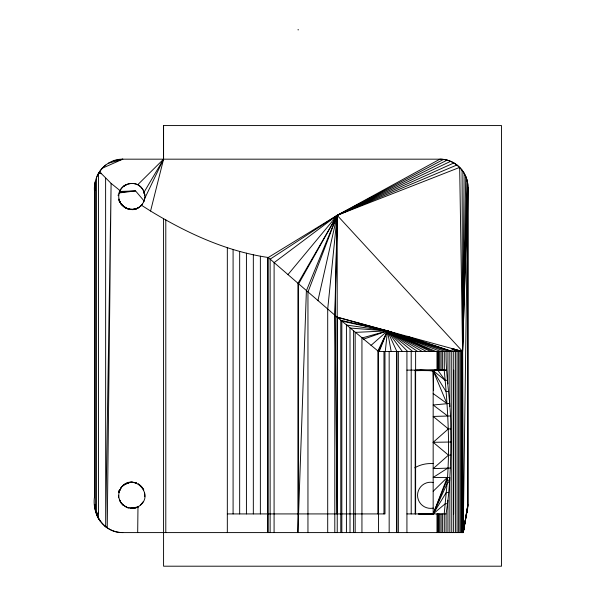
<?xml version="1.0" encoding="UTF-8"?>
<svg xmlns="http://www.w3.org/2000/svg" width="596" height="596" viewBox="0 0 596 596"><rect width="100%" height="100%" fill="white"/><g stroke="black" fill="none" stroke-linecap="round" stroke-linejoin="round"><path stroke-width="0.89" d="M94.503 457.966L94.503 233.811M94.511 497.667L94.615 189.223L95.315 182.011L95.367 190.035L94.615 189.223L94.503 191.405L94.488 496.982C91.814 514.229 104.345 533.04 122.769 532.593L463.226 532.593L467.905 504.588L467.905 187.181C468.165 172.229 454.852 158.909 439.9 159.177L122.769 159.177C105.894 158.782 92.879 175.127 94.488 191.405L95.01 183.531L94.757 187.181L95.367 190.035L94.727 187.636L94.503 191.405L94.533 190.198M99.048 519.332L98.496 518.662L98.541 173.198L101.499 173.734L111.102 183.382L120.087 190.653M163.572 218.538L163.572 566.2L501.512 566.2L501.512 125.57L163.572 125.57L163.572 159.177L150.572 211.029C186.734 233.006 226.078 251.274 268.245 257.494L337.194 215.327L439.9 159.177A28.094 28.094 0 0 1 467.905 187.181L467.905 504.588L463.226 532.593L457.862 532.526M447.142 160.145L337.194 215.327L297.918 283.413L297.918 532.593L298.559 513.923L298.566 283.972L337.194 215.327L443.551 159.423M446.084 351.446C445.562 377.335 451.224 402.926 450.718 428.897C451.112 453.869 450.494 478.901 447.551 503.717L445.264 503.717L433.165 513.923L418.452 513.923L433.128 513.879M415.099 370.705L444.214 370.123C448.132 410.823 450.546 451.768 446.233 492.542L433.165 513.923L433.165 370.705L431.325 370.429M337.239 532.593L337.194 215.327L450.606 161.33M462.585 532.593L462.585 351.446L464.128 173.198M137.683 532.593L137.981 506.838C156.89 495.932 133.035 470.758 121.01 487.9L121.346 487.453M268.245 532.593L268.245 257.494L337.031 317.079L378.505 351.446L462.585 351.446L465.752 176.476M453.884 162.954L337.194 215.327L335.131 315.463L337.045 513.923M456.923 164.988L337.194 215.327L334.81 315.187L334.803 532.593M467.651 508.239L463.226 532.593L467.905 187.181L462.585 351.446L466.929 179.94M337.031 317.079L462.585 351.446L467.651 183.531M298.559 513.923L306.389 290.759L337.194 215.327L459.672 167.401L462.585 351.446L337.194 215.327L270.137 259.148L270.13 532.593M119.565 191.86C117.904 196.077 118.716 201.165 121.606 204.651L120.936 203.772M118.448 497.794L118.999 492.587L120.146 489.398L119.356 491.268M139.457 207.043C130.189 212.079 141.848 206.544 142.347 204.152C145.111 200.383 145.633 195.115 143.584 190.906M94.503 191.405L94.734 187.375L94.995 188.641M463.397 529.963L463.509 528.212M95.01 508.239L95.367 504.588L94.764 504.588A28.094 28.094 0 0 0 122.769 532.593M274.085 532.593L274.108 262.635L337.194 215.327L327.703 309.123L327.703 532.593M444.214 513.923L446.233 492.542L448.743 492.542M385.277 351.446L387.467 330.884L337.232 317.243L337.239 513.923M426.431 513.923L430.498 513.886L428.07 513.871M446.084 532.593L446.084 513.923L447.551 503.717M464.82 521.664L463.226 532.593L462.645 351.446M467.838 505.55L463.226 532.593L467.771 506.518M317.914 300.712L337.194 215.327L287.89 274.681M118.991 193.752C120.757 182.979 136.439 179.612 142.347 188.79A39.895 19.452 0 0 1 144.098 192.15L144.441 193.752L144.202 192.434A13.067 13.067 0 0 0 138.309 185.155M119.61 490.448L118.999 492.587L118.924 490.754M466.929 511.822L466.34 513.558A28.094 28.094 0 0 0 467.905 504.588M119.274 192.627L119.491 192.054M337.194 215.327L307.953 292.115L307.953 532.593M433.165 513.923L447.142 479.84L449.682 480.592L446.821 484.354L433.165 513.923L447.291 477.441L433.18 491.26M379.235 351.446L387.467 330.884L452.118 351.446L452.118 348.585L461.677 351.446M119.431 192.217L135.553 190.906L144.053 200.912M144.649 198.602L163.572 159.177L163.572 125.57M119.841 489.987C124.475 482.492 119.029 490.247 118.999 492.587L118.999 490.739M98.496 518.662L96.917 515.287L98.541 512.269L96.567 514.259L96.567 177.511M120.019 489.547L119.967 489.748M125.667 483.877L126.896 483.282M140.529 505.021L143.1 501.839M140.522 206.186L142.347 204.152L140.85 205.858L141.468 205.248L150.572 211.029M123.037 485.591L122.068 486.56L125.249 483.989L130.599 482.306M370.988 345.419L387.467 330.884L448.751 351.446M450.718 455.143L448.483 455.143L433.165 442.314L448.348 428.897L450.718 428.897M448.483 455.143L433.203 468.605L450.33 468.061M125.242 185.155L124.095 185.9A13.067 13.067 0 0 0 119.833 191.152L119.237 190.996L119.9 191.033M123.543 485.189L129.064 482.522L134.934 482.574M127.931 482.991L126.792 483.453M138.317 506.622L137.102 507.248L137.52 507.136M447.857 468.061L433.195 477.441L449.853 477.441L449.853 532.593M135.814 208.898L139.151 207.304M126.456 184.529L124.095 185.9C128.058 183.218 133.407 182.51 137.721 184.753L163.572 159.177L144.098 192.15L144.441 193.752M124.102 484.734L126.583 483.363M125.525 185.14L124.095 185.9L126.739 184.522M137.981 506.838L134.577 508.09L130.859 508.306M138.309 207.788L138.928 207.49M102.274 168.221L122.769 159.177L113.829 160.726M363.389 339.206L387.467 330.884L444.929 351.446M133.139 209.472C138.548 207.564 130.986 213.606 121.174 204.152M126.941 483.222L128.624 482.663M135.821 507.732L136.253 507.65L130.71 508.276M130.733 508.172C142.958 506.019 137.669 507.703 131.783 508.373L132.23 508.358M108.293 163.282L122.769 159.177M137.795 208.123C133.988 209.621 129.451 209.956 125.763 207.937M136.477 208.712L132.692 209.494L135.031 209.047M415.621 370.116L415.092 370.198M134.934 508.023L127.745 507.732L122.612 504.663M129.123 482.522L129.98 482.387M119.669 192.88L135.553 190.906L119.714 191.472M133.146 508.306L133.593 508.261M117.911 195.183L118.775 195.108M132.364 482.268L130.42 482.306L131.358 482.261M131.053 482.276L131.783 482.238M429.202 513.886L432.569 513.864L431.646 513.923M430.938 513.953L432.234 513.886M415.196 513.923L415.196 370.19L446.084 370.116L406.926 370.116M126.896 507.315L126.464 507.248L129.332 508.083M122.657 205.881L120.459 203.005L124.095 207.043L128.021 208.891M130.695 209.457L129.056 209.256L129.503 209.278M450.33 415.971L433.165 416.433L448.348 428.897M431.497 513.923L432.569 513.894M433.165 442.314L450.852 442.016M297.911 29.8L298.551 29.8M453.72 370.116L453.623 532.593M427.637 370.421L433.165 370.705L445.13 380.315L447.551 380.315M448.743 391.498L446.009 391.498L433.165 370.705L419.904 370.116M449.682 403.447L433.165 405.004L447.633 415.971M433.404 463.554L430.617 463.554A31.737 31.737 0 0 0 414.749 467.808M120.921 502.577L121.211 502.987L119.61 500.007L119.967 500.863M123.543 505.423C120.481 503.098 118.753 499.128 118.716 495.306M227.329 513.923L384.986 513.923L384.986 351.446M406.926 513.923L446.084 513.923M453.623 513.923L453.72 351.446M430.498 513.901L428.666 513.864L430.617 513.968M414.66 370.481L433.165 370.705L446.851 403.447L433.165 393.569M131.925 482.231L135.985 482.872M416.731 370.19L433.165 370.705L433.59 390.238M132.439 482.253L135.456 482.753M128.311 208.995L133.325 209.464M434.707 370.116L437.121 370.116L437.121 351.446M127.745 507.732L128.177 507.785M135.821 482.879L136.253 482.946M460.753 351.446L452.118 348.585L455.068 351.446M407.269 336.308L452.118 351.446M459.821 351.446L452.118 348.585L457.631 351.446M135.91 482.872L136.767 483.2M440.63 351.446L387.467 330.884L340.793 320.268L340.793 532.593M435.832 351.446L387.467 330.884L341.836 321.147L341.836 532.593M127.022 507.382L125.249 506.622L121.189 502.987M433.165 351.446L387.467 330.884L346.425 325.043L346.425 532.593M430.498 351.446L387.467 330.884L350.008 328.053L350.008 532.593M127.738 208.898L125.525 207.78M426.431 351.446L387.467 330.884L355.171 332.382L355.171 532.593M422.102 351.446L387.467 330.884L361.943 337.999L361.943 532.593M138.242 483.952L139.464 484.734M122.061 205.218L126.941 208.54M417.513 351.446L387.467 330.884L377.879 350.947L377.879 513.923M144.105 192.359L144.776 195.108L143.71 191.152M123.946 206.834L125.242 207.788M412.685 351.446L387.467 330.884L378.505 351.446L378.505 532.593M104.561 525.739L107.243 527.78L111.102 183.382L105.678 526.775L105.619 178.226M122.068 504.052L123.037 505.021M407.619 351.446L387.467 330.884L391.147 351.446M99.733 171.417L101.499 173.734M437.71 370.116L445.13 380.315M402.33 351.446L387.467 330.884L396.839 351.446M98.541 518.572L100.575 521.612M143.003 488.623L143.725 489.987A13.067 13.067 0 0 0 138.317 483.989M119.617 201.21L120.116 202.342L118.991 199.191L118.991 200.994M119.61 500.007L120.146 501.214M119.356 499.344L119.759 500.625M143.785 191.338L144.776 195.108L143.964 191.808M144.567 492.587L144.783 496.669M462.094 170.158L462.585 351.446M462.399 351.446L462.399 532.593M461.87 351.446L461.87 532.593M461.036 351.446L461.036 532.593M459.933 351.446L459.933 532.593M458.607 351.446L458.607 532.593M457.08 351.446L457.08 532.593M455.411 351.446L455.411 532.593M451.753 351.446L451.753 532.593M449.853 351.446L449.853 406.591M447.946 351.446L447.946 383.921M447.946 500.118L447.946 532.593M444.296 351.446L444.296 370.116M444.296 513.923L444.296 532.593M442.619 351.446L442.619 370.116M442.619 513.923L442.619 532.593M441.1 351.446L441.1 370.116M441.1 513.923L441.1 532.593M439.766 351.446L439.766 370.116M439.766 513.923L439.766 532.593M438.671 351.446L438.671 370.116M438.671 513.923L438.671 532.593M437.837 351.446L437.837 370.116M437.837 513.923L437.837 532.593M437.308 351.446L437.308 370.116M437.308 513.923L437.308 532.593M437.121 513.923L437.121 532.593M415.621 351.446L415.621 513.923M411.203 351.446L411.203 513.923M406.926 351.446L406.926 532.593M398.352 351.446L398.352 532.593M396.929 351.446L396.929 532.593M396.526 351.446L396.526 532.593M389.166 351.446L389.166 532.593M383.966 351.446L383.966 513.923M353.599 331.063L353.599 532.593M267.552 257.494L267.552 532.593M260.37 256.25L260.37 513.923M253.33 254.812L253.33 513.923M246.424 253.188L246.424 513.923M239.666 251.4L239.666 513.923M233.088 249.478L233.088 513.923M227.329 247.645L227.329 532.593M165.792 219.82L165.792 532.593M95.367 181.787L95.367 509.982M433.337 508.083A13.067 13.067 0 0 1 417.55 495.298A13.067 13.067 0 0 1 433.337 482.514M144.776 197.835A13.067 13.067 0 0 1 143.71 201.783M96.917 176.476A28.094 28.094 0 0 1 105.745 164.988M119.744 201.56L119.93 201.97L119.744 201.56M429.738 513.923L428.666 513.894L429.738 513.923M119.669 201.366L118.991 199.191L119.654 201.329"/></g></svg>
